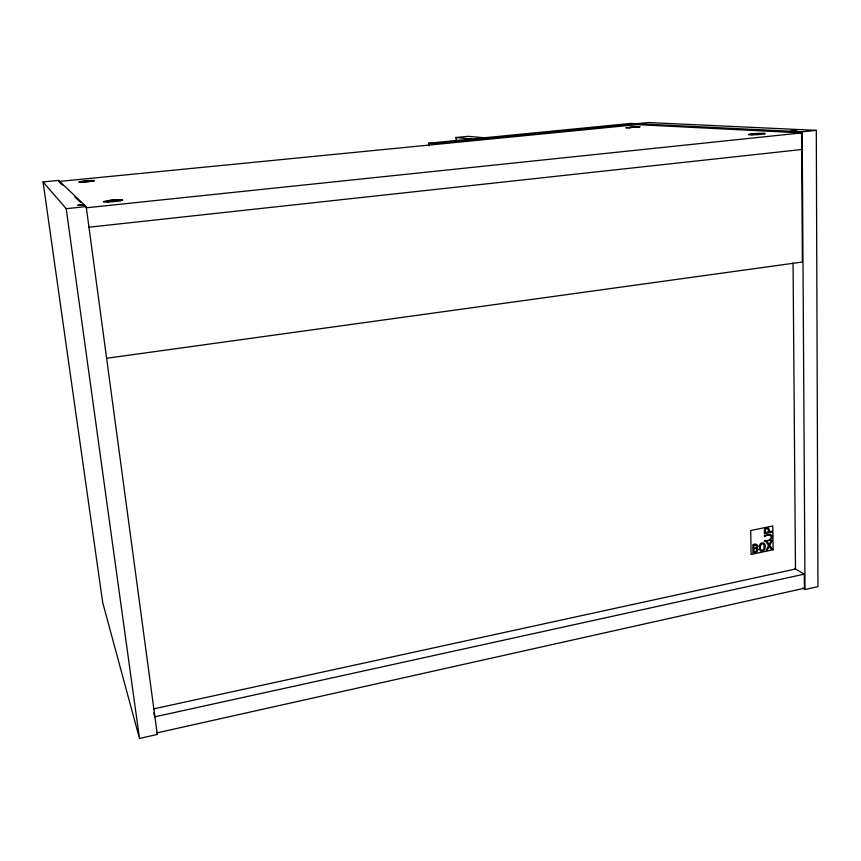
<?xml version="1.0" encoding="UTF-8"?>
<svg xmlns="http://www.w3.org/2000/svg" width="861" height="861" viewBox="0 0 861 861"><rect width="100%" height="100%" fill="white"/><g stroke="black" fill="none" stroke-linecap="round" stroke-linejoin="round"><path stroke-width="1.29" d="M122.553 199.956L120.013 200.796M94.495 180.606L92.288 181.208M764.762 133.778L764.051 133.369M156.993 732.872L804.411 588.224L804.314 574.115L795.026 568.766M139.482 738.447L157.294 734.465L86.186 206.597L58.602 180.401L43.05 181.929L102.707 602.56L139.482 738.447L66.189 208.685L43.05 181.929M802.71 588.149L805.003 589.516L817.95 586.621L816.293 130.355L648.441 122.553L636.634 123.704M804.314 574.115L154.829 716.826L153.667 712.983M153.807 708.851L795.478 569.024M106.527 358.294L802.366 262.024L801.559 132.906L637.086 124.619L58.817 181.477L62.595 185.115M751.04 133.972L752.794 133.789M110.23 200.376L112.683 200.107M88.866 227.229L801.666 149.513M84.443 181.014L86.477 180.81M84.109 204.627L77.565 205.305L84.432 204.929M790.118 131.227L796.673 130.84L792.002 131.324M66.189 208.685L86.186 206.597M428.993 145.875L428.8 143.206L630.876 123.424L802.194 131.819L816.293 130.355M86.251 207.792L801.559 132.906M637.054 123.726L433.32 143.712L428.8 143.206M456.126 140.203L455.943 137.523L468.266 136.329L484.259 137.771M455.943 137.523L471.591 139.019M74.896 196.911L80.568 202.346M156.53 731.904L157.294 734.465M793.056 262.949L795.478 569.164M802.194 131.819L805.003 589.516M764.277 546.251L763.772 549.135A1.937 1.582 -59.3 0 1 762.749 550.061C756.496 550.846 763.05 538.545 764.277 546.251M772.059 536.64L771.725 538.695L770.175 540.202L764.514 541.44L764.493 540.374C773.006 542.559 773.49 530.968 764.45 536.629L764.428 535.542L770.046 534.423L771.585 535.176L772.059 536.64M764.396 530.193L764.407 533.842L771.919 532.292L771.897 531.215L768.97 531.829C770.886 527.599 764.783 525.727 764.396 530.193M758.035 549.555L757.056 551.761L752.944 552.977L752.815 544.841C755.323 542.602 759.919 545.368 756.69 547.897A2.002 1.647 -59.2 0 1 757.938 548.909L758.035 549.555M759.294 546.208L760.112 550.534A3.143 2.561 -59.3 0 0 761.468 551.169L763.535 550.588A3.024 2.465 -59.3 0 0 764.482 549.609L765.181 547.704A9.729 7.953 -59.2 0 0 765.149 544.959L763.782 542.904L761.339 543.065A3.11 2.54 -59.4 0 0 760.005 544.292L759.294 546.208M765.278 529.87L765.203 532.604L768.152 531.99C769.583 529.493 766.344 527.061 765.278 529.87M757.045 549.77L756.184 551.32L753.924 551.89L753.881 548.963L756.184 548.575L757.045 549.77M756.787 546.175L755.958 547.574L753.87 548.102L753.827 545.508L755.947 545.142L756.787 546.175M770.929 541.052L769.174 544.539L767.323 541.806L766.172 542.043L768.593 545.573L766.225 550.168L767.388 549.921L769.196 546.369L771.079 549.146L772.242 548.898L769.777 545.325L772.091 540.805L770.929 541.052M639.884 126.825L626.087 127.794L639.884 126.825M773.113 549.781L751.115 554.43L750.727 530.516L772.823 525.974L773.113 549.781M113.674 200.333L107.141 201.388L118.84 200.398L113.674 200.333M755 133.832L751.944 134.477L761.554 133.67L755 133.832M87.241 180.95C67.696 183.63 103.288 180.121 87.241 180.95M631.888 127.127L628.896 127.643L637.075 126.965L631.888 127.127M82.161 182.231A7.975 0.56 -5.3 0 0 94.506 180.649A7.975 0.56 -5.3 0 0 83.076 181.176A7.975 0.56 -5.3 0 0 82.161 182.231M107.797 202.087A9.654 0.818 -5.5 0 0 122.585 200.032A9.654 0.818 -5.5 0 0 108.572 200.591A9.654 0.818 -5.5 0 0 107.797 202.087M751.847 134.854A8.362 0.603 -3.3 0 0 765.063 133.659A8.362 0.603 -3.3 0 0 753.375 133.724A8.362 0.603 -3.3 0 0 751.847 134.854"/></g></svg>
